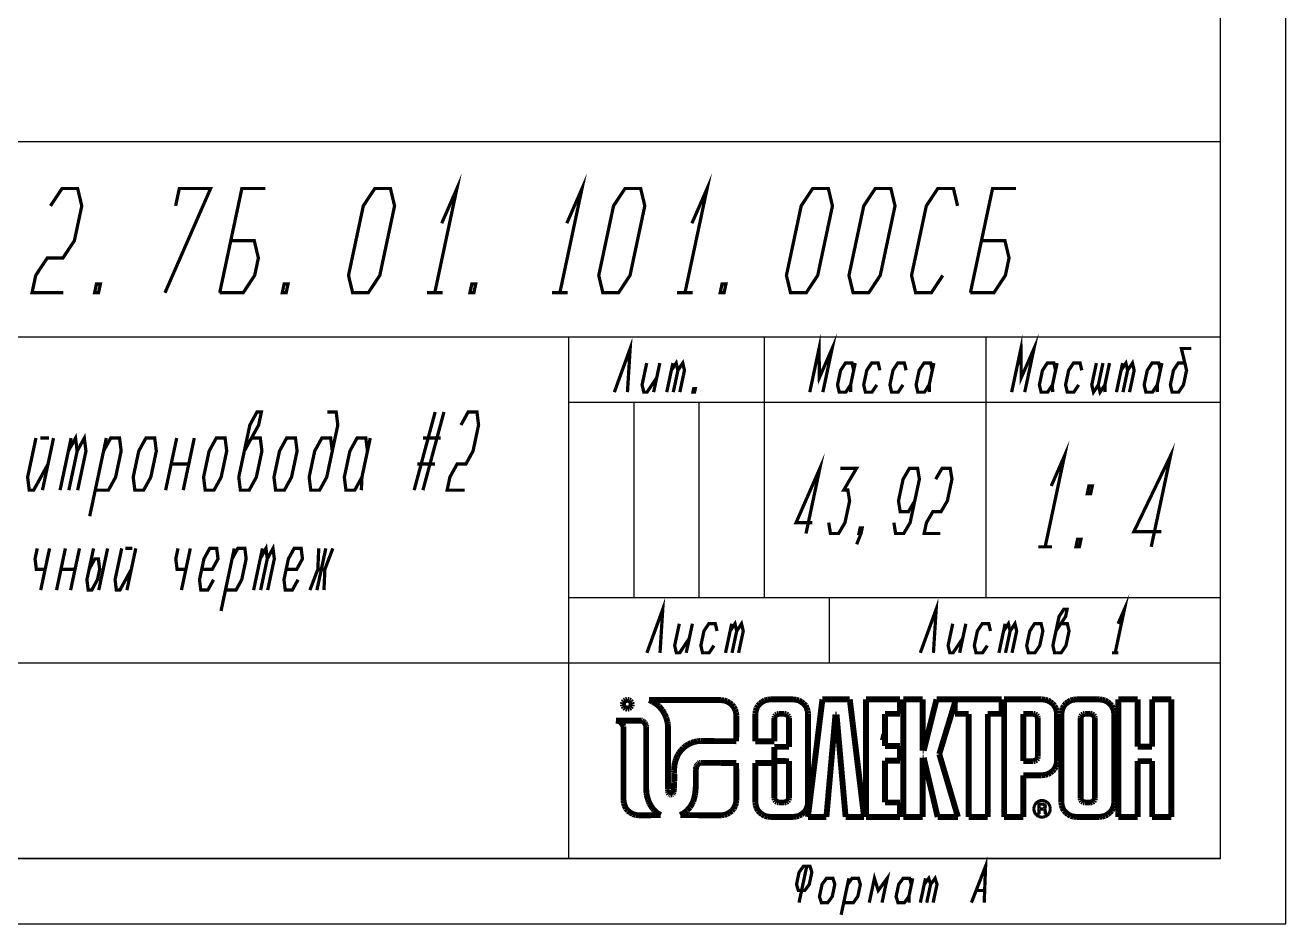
# Model space of a CAD drawing. Header units: millimetres. Extents: x 0 to 630, y 0 to 297.
# Drawn here: x 533.3 to 630, y 0 to 68.9 of the extents above; entities that cross this region are included whole.
import ezdxf

# ---------------------------------------------------------------- set-up
doc = ezdxf.new("R2010")
doc.units = ezdxf.units.MM
doc.header["$LTSCALE"] = 34.65
doc.layers.get('0').update_dxf_attribs({"linetype": 'CONTINUOUS'})

# ---------------------------------------------------------------- blocks, each defined once
blk = doc.blocks.new('ELEKTRON_BL0', base_point=(599.909, 12.678))
at = {"color": 2, "linetype": 'CONTINUOUS'}
for points, const_width in [([(579.351, 17.161), (579.476, 17.189)], 0.452), ([(579.476, 17.189), (579.601, 17.161)], 0.452), ([(590.235, 17.189), (590.012, 17.133)], 0.452), ([(590.457, 17.217), (590.235, 17.189)], 0.452), ([(592.18, 17.217), (590.457, 17.217)], 0.452), ([(592.417, 17.189), (592.18, 17.217)], 0.452), ([(592.639, 17.133), (592.417, 17.189)], 0.452), ([(594.446, 17.217), (593.334, 8.196)], 0.452), ([(596.545, 17.217), (594.446, 17.217)], 0.452), ([(597.643, 8.196), (596.545, 17.217)], 0.452), ([(600.395, 17.217), (597.782, 17.217)], 0.452), ([(597.782, 17.217), (597.782, 8.196)], 0.452), ([(600.395, 16.105), (600.395, 17.217)], 0.452), ([(602.133, 17.217), (600.659, 17.217)], 0.452), ([(600.659, 17.217), (600.659, 8.196)], 0.452), ([(602.133, 13.283), (602.133, 17.217)], 0.452), ([(603.203, 17.217), (602.216, 13.283)], 0.452), ([(604.69, 17.217), (603.203, 17.217)], 0.452), ([(603.412, 13.019), (604.69, 17.217)], 0.452), ([(608.207, 17.217), (604.607, 17.217)], 0.452), ([(604.607, 17.217), (604.607, 16.105)], 0.452), ([(608.207, 16.105), (608.207, 17.217)], 0.452), ([(611.279, 17.217), (608.388, 17.217)], 0.452), ([(608.388, 17.217), (608.388, 8.196)], 0.452), ([(611.515, 17.189), (611.279, 17.217)], 0.452), ([(611.738, 17.133), (611.515, 17.189)], 0.452), ([(613.711, 17.189), (613.489, 17.133)], 0.452), ([(613.934, 17.217), (613.711, 17.189)], 0.452), ([(615.671, 17.217), (613.934, 17.217)], 0.452), ([(615.908, 17.189), (615.671, 17.217)], 0.452), ([(616.13, 17.133), (615.908, 17.189)], 0.452), ([(618.632, 17.217), (617.159, 17.217)], 0.452), ([(617.159, 17.217), (617.159, 8.196)], 0.452), ([(618.632, 13.589), (618.632, 17.217)], 0.452), ([(621.217, 17.217), (619.744, 17.217)], 0.452), ([(619.744, 17.217), (619.744, 13.589)], 0.452), ([(621.217, 8.196), (621.217, 17.217)], 0.452), ([(579.128, 16.841), (579.156, 16.98)], 0.452), ([(579.156, 16.716), (579.128, 16.841)], 0.452), ([(579.156, 16.98), (579.24, 17.092)], 0.452), ([(579.24, 16.605), (579.156, 16.716)], 0.452), ([(579.24, 17.092), (579.351, 17.161)], 0.452), ([(579.351, 16.522), (579.24, 16.605)], 0.452), ([(579.476, 16.494), (579.351, 16.522)], 0.452), ([(579.601, 16.522), (579.476, 16.494)], 0.452), ([(579.601, 17.161), (579.712, 17.092)], 0.452), ([(579.712, 16.605), (579.601, 16.522)], 0.452), ([(579.712, 17.092), (579.796, 16.98)], 0.452), ([(579.796, 16.716), (579.712, 16.605)], 0.452), ([(579.796, 16.98), (579.824, 16.841)], 0.452), ([(579.824, 16.841), (579.796, 16.716)], 0.452), ([(586.662, 17.161), (581.144, 17.161)], 0.452), ([(581.144, 17.161), (581.227, 17.133)], 0.452), ([(581.227, 17.133), (581.311, 17.092)], 0.452), ([(581.311, 17.092), (581.394, 17.05)], 0.452), ([(581.394, 17.05), (581.478, 17.008)], 0.452), ([(581.478, 17.008), (581.561, 16.953)], 0.452), ([(581.561, 16.953), (581.644, 16.897)], 0.452), ([(581.644, 16.897), (581.728, 16.841)], 0.452), ([(581.728, 16.841), (581.811, 16.772)], 0.452), ([(581.811, 16.772), (581.908, 16.689)], 0.452), ([(581.908, 16.689), (581.992, 16.591)], 0.452), ([(581.992, 16.591), (582.075, 16.494)], 0.452), ([(582.075, 16.494), (582.159, 16.397)], 0.452), ([(582.159, 16.397), (582.242, 16.258)], 0.452), ([(582.242, 16.258), (582.326, 16.119)], 0.452), ([(586.899, 17.133), (586.662, 17.161)], 0.452), ([(587.121, 17.064), (586.899, 17.133)], 0.452), ([(587.315, 16.953), (587.121, 17.064)], 0.452), ([(587.496, 16.814), (587.315, 16.953)], 0.452), ([(587.635, 16.647), (587.496, 16.814)], 0.452), ([(587.746, 16.438), (587.635, 16.647)], 0.452), ([(587.816, 16.216), (587.746, 16.438)], 0.452), ([(589.331, 16.327), (589.303, 16.105)], 0.452), ([(589.4, 16.536), (589.331, 16.327)], 0.452), ([(589.498, 16.73), (589.4, 16.536)], 0.452), ([(589.651, 16.897), (589.498, 16.73)], 0.452), ([(589.817, 17.022), (589.651, 16.897)], 0.452), ([(590.012, 17.133), (589.817, 17.022)], 0.452), ([(592.834, 17.022), (592.639, 17.133)], 0.452), ([(593.001, 16.897), (592.834, 17.022)], 0.452), ([(593.153, 16.73), (593.001, 16.897)], 0.452), ([(593.251, 16.536), (593.153, 16.73)], 0.452), ([(593.32, 16.327), (593.251, 16.536)], 0.452), ([(593.348, 16.105), (593.32, 16.327)], 0.452), ([(611.932, 17.022), (611.738, 17.133)], 0.452), ([(612.099, 16.897), (611.932, 17.022)], 0.452), ([(612.252, 16.73), (612.099, 16.897)], 0.452), ([(612.349, 16.536), (612.252, 16.73)], 0.452), ([(612.419, 16.327), (612.349, 16.536)], 0.452), ([(612.447, 16.105), (612.419, 16.327)], 0.452), ([(612.808, 16.327), (612.78, 16.105)], 0.452), ([(612.877, 16.536), (612.808, 16.327)], 0.452), ([(612.975, 16.73), (612.877, 16.536)], 0.452), ([(613.128, 16.897), (612.975, 16.73)], 0.452), ([(613.294, 17.022), (613.128, 16.897)], 0.452), ([(613.489, 17.133), (613.294, 17.022)], 0.452), ([(616.324, 17.022), (616.13, 17.133)], 0.452), ([(616.491, 16.897), (616.324, 17.022)], 0.452), ([(616.644, 16.73), (616.491, 16.897)], 0.452), ([(616.742, 16.536), (616.644, 16.73)], 0.452), ([(616.811, 16.327), (616.742, 16.536)], 0.452), ([(616.839, 16.105), (616.811, 16.327)], 0.452), ([(580.546, 15.59), (578.6, 15.59)], 0.452), ([(578.6, 15.59), (578.725, 15.577)], 0.452), ([(578.725, 15.577), (578.837, 15.549)], 0.452), ([(578.837, 15.549), (578.92, 15.507)], 0.452), ([(578.92, 15.507), (578.989, 15.451)], 0.452), ([(578.989, 15.451), (579.045, 15.382)], 0.452), ([(579.045, 15.382), (579.101, 15.312)], 0.452), ([(579.101, 15.312), (579.142, 15.229)], 0.452), ([(580.616, 15.577), (580.546, 15.59)], 0.452), ([(580.685, 15.535), (580.616, 15.577)], 0.452), ([(580.741, 15.493), (580.685, 15.535)], 0.452), ([(580.797, 15.437), (580.741, 15.493)], 0.452), ([(580.838, 15.368), (580.797, 15.437)], 0.452), ([(580.88, 15.285), (580.838, 15.368)], 0.452), ([(580.908, 15.215), (580.88, 15.285)], 0.452), ([(582.326, 16.119), (582.395, 15.966)], 0.452), ([(582.395, 15.966), (582.464, 15.813)], 0.452), ([(582.464, 15.813), (582.506, 15.66)], 0.452), ([(582.506, 15.66), (582.548, 15.507)], 0.452), ([(582.548, 15.507), (582.576, 15.354)], 0.452), ([(582.576, 15.354), (582.59, 15.187)], 0.452), ([(587.844, 15.98), (587.816, 16.216)], 0.452), ([(587.83, 14.006), (587.844, 15.98)], 0.452), ([(589.303, 16.105), (589.303, 14.006)], 0.452), ([(590.763, 15.785), (590.791, 15.91)], 0.452), ([(590.763, 14.006), (590.763, 15.785)], 0.452), ([(590.791, 15.91), (590.86, 16.007)], 0.452), ([(590.86, 16.007), (590.971, 16.077)], 0.452), ([(590.971, 16.077), (591.11, 16.105)], 0.452), ([(591.11, 16.105), (591.527, 16.105)], 0.452), ([(591.527, 16.105), (591.666, 16.077)], 0.452), ([(591.666, 16.077), (591.777, 16.007)], 0.452), ([(591.777, 16.007), (591.847, 15.91)], 0.452), ([(591.847, 15.91), (591.875, 15.785)], 0.452), ([(591.875, 15.785), (591.875, 13.575)], 0.452), ([(593.348, 9.308), (593.348, 16.105)], 0.452), ([(594.752, 8.196), (595.447, 16.049)], 0.452), ([(595.447, 16.049), (595.53, 16.049)], 0.452), ([(595.53, 16.049), (596.225, 8.196)], 0.452), ([(599.255, 13.631), (599.255, 16.105)], 0.452), ([(599.255, 16.105), (600.395, 16.105)], 0.452), ([(604.607, 16.105), (605.663, 16.105)], 0.452), ([(605.663, 16.105), (605.663, 8.196)], 0.452), ([(607.137, 8.196), (607.137, 16.105)], 0.452), ([(607.137, 16.105), (608.207, 16.105)], 0.452), ([(609.861, 16.105), (610.64, 16.105)], 0.452), ([(609.861, 12.477), (609.861, 16.105)], 0.452), ([(610.64, 16.105), (610.765, 16.077)], 0.452), ([(610.765, 16.077), (610.876, 16.007)], 0.452), ([(610.876, 16.007), (610.945, 15.91)], 0.452), ([(610.945, 15.91), (610.973, 15.785)], 0.452), ([(610.973, 15.785), (610.973, 12.811)], 0.452), ([(612.447, 12.477), (612.447, 16.105)], 0.452), ([(612.78, 16.105), (612.78, 9.308)], 0.452), ([(614.254, 15.785), (614.281, 15.91)], 0.452), ([(614.254, 9.627), (614.254, 15.785)], 0.452), ([(614.281, 15.91), (614.351, 16.007)], 0.452), ([(614.351, 16.007), (614.462, 16.077)], 0.452), ([(614.462, 16.077), (614.587, 16.105)], 0.452), ([(614.587, 16.105), (615.018, 16.105)], 0.452), ([(615.018, 16.105), (615.143, 16.077)], 0.452), ([(615.143, 16.077), (615.254, 16.007)], 0.452), ([(615.254, 16.007), (615.324, 15.91)], 0.452), ([(615.324, 15.91), (615.351, 15.785)], 0.452), ([(615.351, 15.785), (615.351, 9.627)], 0.452), ([(616.839, 9.308), (616.839, 16.105)], 0.452), ([(579.142, 15.229), (579.184, 15.146)], 0.452), ([(579.184, 15.146), (579.184, 9.502)], 0.452), ([(580.922, 15.146), (580.908, 15.215)], 0.452), ([(580.922, 10.489), (580.922, 15.146)], 0.452), ([(582.59, 15.187), (582.59, 10.461)], 0.452), ([(583.604, 13.311), (583.771, 13.492)], 0.452), ([(583.771, 13.492), (583.966, 13.644)], 0.452), ([(583.966, 13.644), (584.16, 13.77)], 0.452), ([(584.16, 13.77), (584.383, 13.881)], 0.452), ([(584.383, 13.881), (584.605, 13.95)], 0.452), ([(584.605, 13.95), (584.841, 14.006)], 0.452), ([(584.841, 14.006), (585.092, 14.02)], 0.452), ([(585.092, 14.02), (587.83, 14.006)], 0.452), ([(589.303, 14.006), (590.763, 14.006)], 0.452), ([(591.875, 13.575), (590.763, 13.575)], 0.452), ([(590.763, 13.575), (590.763, 12.491)], 0.452), ([(600.395, 13.631), (599.255, 13.631)], 0.452), ([(600.395, 12.519), (600.395, 13.631)], 0.452), ([(619.744, 13.589), (618.632, 13.589)], 0.452), ([(583.118, 12.31), (583.159, 12.477)], 0.452), ([(583.159, 12.477), (583.215, 12.644)], 0.452), ([(583.215, 12.644), (583.285, 12.797)], 0.452), ([(583.285, 12.797), (583.354, 12.963)], 0.452), ([(583.354, 12.963), (583.451, 13.116)], 0.452), ([(583.451, 13.116), (583.604, 13.311)], 0.452), ([(585.008, 12.338), (585.092, 12.352)], 0.452), ([(585.092, 12.352), (587.83, 12.338)], 0.452), ([(590.763, 12.491), (591.875, 12.477)], 0.452), ([(591.875, 12.477), (591.875, 9.627)], 0.452), ([(599.255, 9.308), (599.255, 12.519)], 0.452), ([(599.255, 12.519), (600.395, 12.519)], 0.452), ([(602.216, 13.283), (602.133, 13.283)], 0.452), ([(602.133, 8.196), (602.133, 12.741)], 0.452), ([(602.133, 12.741), (602.216, 12.741)], 0.452), ([(602.216, 12.741), (603.287, 8.196)], 0.452), ([(604.843, 8.196), (603.412, 13.019)], 0.452), ([(610.64, 12.477), (609.861, 12.477)], 0.452), ([(610.765, 12.505), (610.64, 12.477)], 0.452), ([(610.876, 12.574), (610.765, 12.505)], 0.452), ([(610.945, 12.685), (610.876, 12.574)], 0.452), ([(610.973, 12.811), (610.945, 12.685)], 0.452), ([(612.419, 12.268), (612.447, 12.477)], 0.452), ([(618.632, 8.196), (618.632, 12.477)], 0.452), ([(618.632, 12.477), (619.744, 12.477)], 0.452), ([(619.744, 12.477), (619.744, 8.196)], 0.452), ([(583.062, 11.782), (583.076, 11.963)], 0.452), ([(583.062, 11.643), (583.062, 11.782)], 0.452), ([(583.076, 11.504), (583.062, 11.643)], 0.452), ([(583.076, 11.963), (583.09, 12.143)], 0.452), ([(583.076, 11.365), (583.076, 11.504)], 0.452), ([(583.09, 12.143), (583.118, 12.31)], 0.452), ([(584.73, 11.838), (584.744, 11.921)], 0.452), ([(584.73, 11.685), (584.73, 11.838)], 0.452), ([(584.73, 11.532), (584.73, 11.685)], 0.452), ([(584.73, 11.393), (584.73, 11.532)], 0.452), ([(584.73, 11.24), (584.73, 11.393)], 0.452), ([(584.744, 11.921), (584.758, 12.004)], 0.452), ([(584.758, 12.004), (584.786, 12.088)], 0.452), ([(584.786, 12.088), (584.827, 12.171)], 0.452), ([(584.827, 12.171), (584.869, 12.241)], 0.452), ([(584.869, 12.241), (584.925, 12.296)], 0.452), ([(584.925, 12.296), (585.008, 12.338)], 0.452), ([(587.83, 12.338), (587.844, 9.502)], 0.452), ([(590.763, 12.338), (589.303, 12.338)], 0.452), ([(589.303, 12.338), (589.303, 9.308)], 0.452), ([(590.763, 9.627), (590.763, 12.338)], 0.452), ([(609.861, 8.196), (609.861, 11.393)], 0.452), ([(609.861, 11.393), (611.279, 11.393)], 0.452), ([(611.279, 11.393), (611.515, 11.42)], 0.452), ([(611.515, 11.42), (611.738, 11.476)], 0.452), ([(611.738, 11.476), (611.932, 11.587)], 0.452), ([(611.932, 11.587), (612.099, 11.712)], 0.452), ([(612.099, 11.712), (612.252, 11.879)], 0.452), ([(612.252, 11.879), (612.349, 12.06)], 0.452), ([(612.349, 12.06), (612.419, 12.268)], 0.452), ([(580.922, 10.322), (580.922, 10.489)], 0.452), ([(582.59, 10.461), (582.59, 10.406)], 0.452), ([(583.062, 10.809), (583.076, 10.948)], 0.452), ([(583.062, 10.67), (583.062, 10.809)], 0.452), ([(583.062, 10.586), (583.062, 10.67)], 0.452), ([(583.062, 10.489), (583.062, 10.586)], 0.452), ([(583.062, 10.392), (583.062, 10.489)], 0.452), ([(583.076, 11.226), (583.076, 11.365)], 0.452), ([(583.076, 11.087), (583.076, 11.226)], 0.452), ([(583.076, 10.948), (583.076, 11.087)], 0.452), ([(584.716, 10.364), (584.73, 10.531)], 0.452), ([(584.73, 11.087), (584.73, 11.24)], 0.452), ([(584.73, 10.948), (584.73, 11.087)], 0.452), ([(584.73, 10.795), (584.73, 10.948)], 0.452), ([(584.73, 10.642), (584.73, 10.795)], 0.452), ([(584.73, 10.531), (584.73, 10.642)], 0.452), ([(579.184, 9.502), (579.212, 9.266)], 0.452), ([(580.935, 10.169), (580.922, 10.322)], 0.452), ([(580.949, 10.003), (580.935, 10.169)], 0.452), ([(580.977, 9.85), (580.949, 10.003)], 0.452), ([(581.019, 9.697), (580.977, 9.85)], 0.452), ([(581.061, 9.53), (581.019, 9.697)], 0.452), ([(581.116, 9.377), (581.061, 9.53)], 0.452), ([(582.59, 10.406), (582.59, 10.336)], 0.452), ([(582.59, 10.336), (582.604, 10.267)], 0.452), ([(582.604, 10.267), (582.604, 10.197)], 0.452), ([(582.604, 10.197), (582.617, 10.128)], 0.452), ([(582.617, 10.128), (582.631, 10.058)], 0.452), ([(582.631, 10.058), (582.659, 10.003)], 0.452), ([(582.659, 10.003), (582.687, 9.947)], 0.452), ([(582.687, 9.947), (582.728, 9.919)], 0.452), ([(582.728, 9.919), (582.812, 9.905)], 0.452), ([(582.812, 9.905), (582.895, 9.919)], 0.452), ([(582.895, 9.919), (582.951, 9.947)], 0.452), ([(582.951, 9.947), (582.993, 10.017)], 0.452), ([(582.993, 10.017), (583.02, 10.1)], 0.452), ([(583.02, 10.1), (583.034, 10.197)], 0.452), ([(583.034, 10.197), (583.048, 10.295)], 0.452), ([(583.048, 10.295), (583.062, 10.392)], 0.452), ([(584.536, 9.391), (584.577, 9.544)], 0.452), ([(584.577, 9.544), (584.619, 9.697)], 0.452), ([(584.619, 9.697), (584.661, 9.864)], 0.452), ([(584.661, 9.864), (584.688, 10.031)], 0.452), ([(584.688, 10.031), (584.702, 10.197)], 0.452), ([(584.702, 10.197), (584.716, 10.364)], 0.452), ([(587.844, 9.502), (587.816, 9.266)], 0.452), ([(590.791, 9.502), (590.763, 9.627)], 0.452), ([(590.86, 9.405), (590.791, 9.502)], 0.452), ([(591.847, 9.502), (591.777, 9.405)], 0.452), ([(591.875, 9.627), (591.847, 9.502)], 0.452), ([(614.281, 9.502), (614.254, 9.627)], 0.452), ([(614.351, 9.405), (614.281, 9.502)], 0.452), ([(615.324, 9.502), (615.254, 9.405)], 0.452), ([(615.351, 9.627), (615.324, 9.502)], 0.452), ([(579.212, 9.266), (579.281, 9.044)], 0.452), ([(579.281, 9.044), (579.379, 8.835)], 0.452), ([(579.379, 8.835), (579.518, 8.668)], 0.452), ([(579.518, 8.668), (579.698, 8.529)], 0.452), ([(579.698, 8.529), (579.893, 8.418)], 0.452), ([(581.186, 9.224), (581.116, 9.377)], 0.452), ([(581.269, 9.085), (581.186, 9.224)], 0.452), ([(581.353, 8.946), (581.269, 9.085)], 0.452), ([(581.436, 8.821), (581.353, 8.946)], 0.452), ([(581.533, 8.71), (581.436, 8.821)], 0.452), ([(581.644, 8.599), (581.533, 8.71)], 0.452), ([(581.756, 8.502), (581.644, 8.599)], 0.452), ([(581.895, 8.418), (581.756, 8.502)], 0.452), ([(583.688, 8.418), (583.827, 8.502)], 0.452), ([(583.827, 8.502), (583.952, 8.599)], 0.452), ([(583.952, 8.599), (584.063, 8.696)], 0.452), ([(584.063, 8.696), (584.174, 8.821)], 0.452), ([(584.174, 8.821), (584.285, 8.946)], 0.452), ([(584.285, 8.946), (584.369, 9.085)], 0.452), ([(584.369, 9.085), (584.466, 9.252)], 0.452), ([(584.466, 9.252), (584.536, 9.391)], 0.452), ([(587.315, 8.529), (587.121, 8.418)], 0.452), ([(587.496, 8.668), (587.315, 8.529)], 0.452), ([(587.635, 8.835), (587.496, 8.668)], 0.452), ([(587.746, 9.044), (587.635, 8.835)], 0.452), ([(587.816, 9.266), (587.746, 9.044)], 0.452), ([(589.303, 9.308), (589.331, 9.085)], 0.452), ([(589.331, 9.085), (589.4, 8.877)], 0.452), ([(589.4, 8.877), (589.498, 8.682)], 0.452), ([(589.498, 8.682), (589.651, 8.529)], 0.452), ([(589.651, 8.529), (589.817, 8.39)], 0.452), ([(590.971, 9.335), (590.86, 9.405)], 0.452), ([(591.11, 9.308), (590.971, 9.335)], 0.452), ([(591.527, 9.308), (591.11, 9.308)], 0.452), ([(591.666, 9.335), (591.527, 9.308)], 0.452), ([(591.777, 9.405), (591.666, 9.335)], 0.452), ([(592.834, 8.39), (593.001, 8.529)], 0.452), ([(593.001, 8.529), (593.153, 8.682)], 0.452), ([(593.153, 8.682), (593.251, 8.877)], 0.452), ([(593.251, 8.877), (593.32, 9.085)], 0.452), ([(593.32, 9.085), (593.348, 9.308)], 0.452), ([(600.395, 9.308), (599.255, 9.308)], 0.452), ([(600.395, 8.196), (600.395, 9.308)], 0.452), ([(610.64, 8.96), (610.626, 8.821)], 0.151), ([(610.626, 8.821), (610.64, 8.682)], 0.151), ([(610.681, 9.085), (610.64, 8.96)], 0.151), ([(610.64, 8.682), (610.681, 8.557)], 0.151), ([(610.737, 9.197), (610.681, 9.085)], 0.151), ([(610.709, 8.821), (610.723, 8.932)], 0.151), ([(610.723, 8.696), (610.709, 8.821)], 0.151), ([(610.723, 8.932), (610.751, 9.044)], 0.151), ([(610.751, 8.585), (610.723, 8.696)], 0.151), ([(610.82, 9.308), (610.737, 9.197)], 0.151), ([(610.751, 9.044), (610.806, 9.155)], 0.151), ([(610.806, 9.155), (610.876, 9.238)], 0.151), ([(610.918, 9.391), (610.82, 9.308)], 0.151), ([(610.876, 9.238), (610.973, 9.308)], 0.151), ([(611.043, 9.447), (610.918, 9.391)], 0.151), ([(610.973, 9.308), (611.07, 9.377)], 0.151), ([(611.015, 8.418), (611.015, 9.224)], 0.151), ([(611.015, 9.224), (611.39, 9.224)], 0.151), ([(611.154, 9.488), (611.043, 9.447)], 0.151), ([(611.07, 9.377), (611.182, 9.405)], 0.151), ([(611.112, 9.127), (611.112, 8.863)], 0.151), ([(611.362, 9.127), (611.112, 9.127)], 0.151), ([(611.112, 8.863), (611.362, 8.863)], 0.151), ([(611.362, 8.766), (611.112, 8.766)], 0.151), ([(611.112, 8.766), (611.112, 8.418)], 0.151), ([(611.293, 9.502), (611.154, 9.488)], 0.151), ([(611.182, 9.405), (611.293, 9.419)], 0.151), ([(611.432, 9.488), (611.293, 9.502)], 0.151), ([(611.293, 9.419), (611.418, 9.405)], 0.151), ([(611.404, 9.113), (611.362, 9.127)], 0.151), ([(611.362, 8.863), (611.418, 8.877)], 0.151), ([(611.418, 8.752), (611.362, 8.766)], 0.151), ([(611.39, 9.224), (611.473, 9.21)], 0.151), ([(611.446, 9.085), (611.404, 9.113)], 0.151), ([(611.418, 9.405), (611.529, 9.377)], 0.151), ([(611.418, 8.877), (611.446, 8.905)], 0.151), ([(611.46, 8.724), (611.418, 8.752)], 0.151), ([(611.557, 9.447), (611.432, 9.488)], 0.151), ([(611.473, 9.057), (611.446, 9.085)], 0.151), ([(611.446, 8.905), (611.473, 8.946)], 0.151), ([(611.473, 8.682), (611.46, 8.724)], 0.151), ([(611.473, 9.21), (611.543, 9.155)], 0.151), ([(611.487, 9.002), (611.473, 9.057)], 0.151), ([(611.473, 8.946), (611.487, 9.002)], 0.151), ([(611.487, 8.64), (611.473, 8.682)], 0.151), ([(611.543, 8.835), (611.487, 8.807)], 0.151), ([(611.487, 8.807), (611.543, 8.78)], 0.151), ([(611.487, 8.515), (611.487, 8.64)], 0.151), ([(611.529, 9.377), (611.626, 9.308)], 0.151), ([(611.543, 9.155), (611.599, 9.085)], 0.151), ([(611.571, 8.877), (611.543, 8.835)], 0.151), ([(611.543, 8.78), (611.571, 8.738)], 0.151), ([(611.668, 9.391), (611.557, 9.447)], 0.151), ([(611.599, 8.946), (611.571, 8.877)], 0.151), ([(611.571, 8.738), (611.599, 8.696)], 0.151), ([(611.599, 9.085), (611.612, 9.016)], 0.151), ([(611.612, 9.016), (611.599, 8.946)], 0.151), ([(611.599, 8.696), (611.599, 8.64)], 0.151), ([(611.599, 8.64), (611.599, 8.515)], 0.151), ([(611.626, 9.308), (611.724, 9.238)], 0.151), ([(611.779, 9.308), (611.668, 9.391)], 0.151), ([(611.724, 9.238), (611.793, 9.155)], 0.151), ([(611.863, 9.197), (611.779, 9.308)], 0.151), ([(611.793, 9.155), (611.849, 9.044)], 0.151), ([(611.849, 9.044), (611.877, 8.932)], 0.151), ([(611.877, 8.696), (611.849, 8.585)], 0.151), ([(611.918, 9.085), (611.863, 9.197)], 0.151), ([(611.877, 8.932), (611.891, 8.821)], 0.151), ([(611.891, 8.821), (611.877, 8.696)], 0.151), ([(611.96, 8.96), (611.918, 9.085)], 0.151), ([(611.918, 8.557), (611.96, 8.682)], 0.151), ([(611.974, 8.821), (611.96, 8.96)], 0.151), ([(611.96, 8.682), (611.974, 8.821)], 0.151), ([(612.78, 9.308), (612.808, 9.085)], 0.452), ([(612.808, 9.085), (612.877, 8.877)], 0.452), ([(612.877, 8.877), (612.975, 8.682)], 0.452), ([(612.975, 8.682), (613.128, 8.529)], 0.452), ([(613.128, 8.529), (613.294, 8.39)], 0.452), ([(614.462, 9.335), (614.351, 9.405)], 0.452), ([(614.587, 9.308), (614.462, 9.335)], 0.452), ([(615.018, 9.308), (614.587, 9.308)], 0.452), ([(615.143, 9.335), (615.018, 9.308)], 0.452), ([(615.254, 9.405), (615.143, 9.335)], 0.452), ([(616.324, 8.39), (616.491, 8.529)], 0.452), ([(616.491, 8.529), (616.644, 8.682)], 0.452), ([(616.644, 8.682), (616.742, 8.877)], 0.452), ([(616.742, 8.877), (616.811, 9.085)], 0.452), ([(616.811, 9.085), (616.839, 9.308)], 0.452), ([(579.893, 8.418), (580.115, 8.349)], 0.452), ([(580.115, 8.349), (580.352, 8.321)], 0.452), ([(580.352, 8.321), (582.034, 8.335)], 0.452), ([(582.034, 8.335), (581.895, 8.418)], 0.452), ([(583.535, 8.335), (583.688, 8.418)], 0.452), ([(586.662, 8.321), (583.535, 8.335)], 0.452), ([(586.899, 8.349), (586.662, 8.321)], 0.452), ([(587.121, 8.418), (586.899, 8.349)], 0.452), ([(589.817, 8.39), (590.012, 8.279)], 0.452), ([(590.012, 8.279), (590.235, 8.224)], 0.452), ([(590.235, 8.224), (590.457, 8.196)], 0.452), ([(590.457, 8.196), (592.18, 8.196)], 0.452), ([(592.18, 8.196), (592.417, 8.224)], 0.452), ([(592.417, 8.224), (592.639, 8.279)], 0.452), ([(592.639, 8.279), (592.834, 8.39)], 0.452), ([(593.334, 8.196), (594.752, 8.196)], 0.452), ([(596.225, 8.196), (597.643, 8.196)], 0.452), ([(597.782, 8.196), (600.395, 8.196)], 0.452), ([(600.659, 8.196), (602.133, 8.196)], 0.452), ([(603.287, 8.196), (604.843, 8.196)], 0.452), ([(605.663, 8.196), (607.137, 8.196)], 0.452), ([(608.388, 8.196), (609.861, 8.196)], 0.452), ([(610.681, 8.557), (610.737, 8.432)], 0.151), ([(610.737, 8.432), (610.82, 8.335)], 0.151), ([(610.806, 8.488), (610.751, 8.585)], 0.151), ([(610.876, 8.404), (610.806, 8.488)], 0.151), ([(610.82, 8.335), (610.918, 8.251)], 0.151), ([(610.973, 8.321), (610.876, 8.404)], 0.151), ([(610.918, 8.251), (611.043, 8.196)], 0.151), ([(611.07, 8.265), (610.973, 8.321)], 0.151), ([(611.112, 8.418), (611.015, 8.418)], 0.151), ([(611.043, 8.196), (611.154, 8.154)], 0.151), ([(611.182, 8.237), (611.07, 8.265)], 0.151), ([(611.154, 8.154), (611.293, 8.14)], 0.151), ([(611.293, 8.224), (611.182, 8.237)], 0.151), ([(611.418, 8.237), (611.293, 8.224)], 0.151), ([(611.293, 8.14), (611.432, 8.154)], 0.151), ([(611.529, 8.265), (611.418, 8.237)], 0.151), ([(611.432, 8.154), (611.557, 8.196)], 0.151), ([(611.487, 8.488), (611.487, 8.515)], 0.151), ([(611.487, 8.46), (611.487, 8.488)], 0.151), ([(611.487, 8.432), (611.487, 8.46)], 0.151), ([(611.501, 8.418), (611.487, 8.432)], 0.151), ([(611.626, 8.418), (611.501, 8.418)], 0.151), ([(611.626, 8.321), (611.529, 8.265)], 0.151), ([(611.557, 8.196), (611.668, 8.251)], 0.151), ([(611.599, 8.515), (611.599, 8.474)], 0.151), ([(611.599, 8.474), (611.612, 8.446)], 0.151), ([(611.612, 8.446), (611.612, 8.432)], 0.151), ([(611.612, 8.432), (611.626, 8.418)], 0.151), ([(611.724, 8.404), (611.626, 8.321)], 0.151), ([(611.668, 8.251), (611.779, 8.335)], 0.151), ([(611.793, 8.488), (611.724, 8.404)], 0.151), ([(611.779, 8.335), (611.863, 8.432)], 0.151), ([(611.849, 8.585), (611.793, 8.488)], 0.151), ([(611.863, 8.432), (611.918, 8.557)], 0.151), ([(613.294, 8.39), (613.489, 8.279)], 0.452), ([(613.489, 8.279), (613.711, 8.224)], 0.452), ([(613.711, 8.224), (613.934, 8.196)], 0.452), ([(613.934, 8.196), (615.671, 8.196)], 0.452), ([(615.671, 8.196), (615.908, 8.224)], 0.452), ([(615.908, 8.224), (616.13, 8.279)], 0.452), ([(616.13, 8.279), (616.324, 8.39)], 0.452), ([(617.159, 8.196), (618.632, 8.196)], 0.452), ([(619.744, 8.196), (621.217, 8.196)], 0.452)]:
    blk.add_lwpolyline(points, dxfattribs=dict(at, const_width=const_width))

msp = doc.modelspace()

# ---------------------------------------------------------------- linework, layer by layer
at = {"color": 7, "linetype": 'CONTINUOUS'}
for p, q in [((630, 0), (630, 297)), ((625, 5), (625, 292)), ((625, 60), (440, 60)), ((625, 5), (625, 60)), ((625, 45), (440, 45)), ((575, 5), (575, 45)), ((590, 25), (590, 45)), ((607, 25), (607, 45)), ((625, 40), (575, 40)), ((580, 25), (580, 40)), ((585, 25), (585, 40)), ((625, 25), (575, 25)), ((595, 20), (595, 25)), ((625, 20), (440, 20)), ((20, 5), (625, 5)), ((625, 5), (440, 5)), ((0, 0), (630, 0))]:
    msp.add_line(p, q, dxfattribs=at)
at = {"color": 2, "linetype": 'CONTINUOUS', "const_width": 0.25}
for points in [[(565.2336237, 53.7439664), (566.4004541, 56.4106421), (564.6999847, 48.4106342)], [(574.8336255, 53.7439664), (576.0004559, 56.4106421), (574.2999866, 48.4106342)], [(584.4336273, 53.7439664), (585.6004578, 56.4106421), (583.8999884, 48.4106342)], [(535.2170306, 55.0773138), (536.1004688, 56.4106421), (537.3004449, 56.4106421), (537.6170599, 55.0773138), (537.0502368, 52.4106381), (536.1667987, 51.0773099), (534.9668225, 51.0773099), (534.0834229, 49.7439624), (533.7999921, 48.4106342), (536.1999829, 48.4106342)], [(544.0000012, 48.4106342), (547.5004541, 56.4106421), (545.1004633, 56.4106421), (544.8170325, 55.0773138)], [(548.200014, 48.4106342), (549.9004449, 56.4106421), (551.7004669, 56.4106421)], [(558.3999847, 48.4106342), (558.0834082, 49.7439624), (559.2170544, 55.0773138), (560.1004541, 56.4106421), (561.3004688, 56.4106421), (561.6170453, 55.0773138), (560.483399, 49.7439624), (559.5999994, 48.4106342), (558.3999847, 48.4106342)], [(577.5999884, 48.4106342), (577.2834119, 49.7439624), (578.4170581, 55.0773138), (579.3004578, 56.4106421), (580.500434, 56.4106421), (580.817049, 55.0773138), (579.6834027, 49.7439624), (578.8000031, 48.4106342), (577.5999884, 48.4106342)], [(592.0000104, 48.4106342), (591.6833954, 49.7439624), (592.8170416, 55.0773138), (593.7004413, 56.4106421), (594.9004559, 56.4106421), (595.2170325, 55.0773138), (594.0834247, 49.7439624), (593.1999866, 48.4106342), (592.0000104, 48.4106342)], [(596.7999921, 48.4106342), (596.4834155, 49.7439624), (597.6170618, 55.0773138), (598.5004614, 56.4106421), (599.7004376, 56.4106421), (600.0170526, 55.0773138), (598.8834064, 49.7439624), (598.0000067, 48.4106342), (596.7999921, 48.4106342)], [(604.8170343, 55.0773138), (604.5004578, 56.4106421), (603.3004431, 56.4106421), (602.4170435, 55.0773138), (601.2833972, 49.7439624), (601.6000122, 48.4106342), (602.7999884, 48.4106342), (603.6834265, 49.7439624)], [(605.7999866, 48.4106342), (607.5004559, 56.4106421), (609.3004395, 56.4106421)], [(548.200014, 48.4106342), (549.9999976, 48.4106342), (550.8833972, 49.7439624), (551.166828, 51.0773099), (550.850213, 52.4106381), (549.0502295, 52.4106381)], [(605.7999866, 48.4106342), (607.6000085, 48.4106342), (608.4834082, 49.7439624), (608.7668005, 51.0773099), (608.450224, 52.4106381), (606.6502405, 52.4106381)], [(538.9000159, 48.4106342), (538.6000122, 48.4106342), (538.7417084, 49.0772983), (539.041712, 49.0772983), (538.9000159, 48.4106342)], [(553.2999994, 48.4106342), (552.9999957, 48.4106342), (553.1416919, 49.0772983), (553.4416956, 49.0772983), (553.2999994, 48.4106342)], [(564.1000159, 48.4106342), (565.2999921, 48.4106342)], [(567.6999829, 48.4106342), (567.4000177, 48.4106342), (567.5417139, 49.0772983), (567.8417175, 49.0772983), (567.6999829, 48.4106342)], [(573.7000177, 48.4106342), (574.8999939, 48.4106342)], [(583.2999811, 48.4106342), (584.4999957, 48.4106342)], [(586.8999866, 48.4106342), (586.5999829, 48.4106342), (586.7417175, 49.0772983), (587.0417212, 49.0772983), (586.8999866, 48.4106342)], [(578.4800043, 40.7875822), (579.6945538, 44.1375815), (579.4849896, 40.7875822)], [(593.4749963, 40.7875822), (594.1870532, 44.1375815), (594.2148541, 41.9042422), (595.192077, 44.1375815), (594.4799817, 40.7875822)], [(608.9649829, 40.7875822), (609.6770782, 44.1375815), (609.7048407, 41.9042422), (610.6820636, 44.1375815), (609.9700067, 40.7875822)], [(622.2534686, 43.0209119), (621.750976, 43.0209119), (621.3810278, 42.4625771), (621.1436627, 41.3459171), (621.2762457, 40.7875822), (621.7787384, 40.7875822), (622.1486865, 41.3459171), (622.3860132, 42.4625771), (621.9883026, 44.1375815), (622.7420801, 44.1375815)], [(580.9647052, 43.0209119), (580.6086768, 41.3459171), (580.7412598, 40.7875822), (580.9925061, 40.7875822), (581.7323639, 41.9042422)], [(581.9696906, 43.0209119), (581.4949988, 40.7875822)], [(582.4999841, 40.7875822), (582.9747144, 43.0209119)], [(582.856051, 42.4625771), (583.2259607, 43.0209119), (583.3585437, 42.4625771), (583.0025153, 40.7875822)], [(583.3585437, 42.4625771), (583.7284534, 43.0209119), (583.8610364, 42.4625771), (583.5050079, 40.7875822)], [(596.8460193, 42.4625771), (596.7134747, 43.0209119), (596.2109436, 43.0209119), (595.8410339, 42.4625771), (595.6036688, 41.3459171), (595.7362518, 40.7875822), (596.2387445, 40.7875822), (596.6086926, 41.3459171)], [(596.9647211, 43.0209119), (596.6086926, 41.3459171), (596.615614, 40.7875822)], [(598.8560284, 42.4625771), (598.7234454, 43.0209119), (598.2209528, 43.0209119), (597.8510431, 42.4625771), (597.613678, 41.3459171), (597.746261, 40.7875822), (598.2487537, 40.7875822), (598.6186633, 41.3459171)], [(600.8660376, 42.4625771), (600.7334546, 43.0209119), (600.2309619, 43.0209119), (599.8610138, 42.4625771), (599.6236871, 41.3459171), (599.7562317, 40.7875822), (600.2587628, 40.7875822), (600.6286725, 41.3459171)], [(602.8760468, 42.4625771), (602.7434637, 43.0209119), (602.2409711, 43.0209119), (601.8710229, 42.4625771), (601.6336963, 41.3459171), (601.7662408, 40.7875822), (602.2687335, 40.7875822), (602.6386816, 41.3459171)], [(602.9947101, 43.0209119), (602.6386816, 41.3459171), (602.6456415, 40.7875822)], [(612.3360443, 42.4625771), (612.2034613, 43.0209119), (611.7009686, 43.0209119), (611.3310205, 42.4625771), (611.0936938, 41.3459171), (611.2262384, 40.7875822), (611.7287311, 40.7875822), (612.0986792, 41.3459171)], [(612.4547076, 43.0209119), (612.0986792, 41.3459171), (612.105639, 40.7875822)], [(614.346015, 42.4625771), (614.2134705, 43.0209119), (613.7109778, 43.0209119), (613.3410297, 42.4625771), (613.1036646, 41.3459171), (613.2362476, 40.7875822), (613.7387402, 40.7875822), (614.1086884, 41.3459171)], [(615.4697021, 43.0209119), (615.1136737, 41.3459171), (615.2462567, 40.7875822), (615.6161664, 41.3459171), (615.7487494, 40.7875822), (616.1186591, 41.3459171), (616.474726, 43.0209119)], [(615.9721948, 43.0209119), (615.6161664, 41.3459171)], [(617.0049811, 40.7875822), (617.4797113, 43.0209119)], [(617.361048, 42.4625771), (617.7309576, 43.0209119), (617.8635406, 42.4625771), (617.5075122, 40.7875822)], [(617.8635406, 42.4625771), (618.2334503, 43.0209119), (618.3660333, 42.4625771), (618.0100049, 40.7875822)], [(620.3760425, 42.4625771), (620.2434595, 43.0209119), (619.7409668, 43.0209119), (619.3710187, 42.4625771), (619.133692, 41.3459171), (619.2662366, 40.7875822), (619.7687677, 40.7875822), (620.1386774, 41.3459171)], [(620.4947058, 43.0209119), (620.1386774, 41.3459171), (620.1456372, 40.7875822)], [(584.6356165, 40.7875822), (584.5099933, 40.7875822), (584.569325, 41.0667448), (584.6949481, 41.0667448), (584.6356165, 40.7875822)], [(616.1186591, 41.3459171), (616.1256189, 40.7875822)], [(550.0876685, 36.2667535), (551.1877844, 38.2667555), (551.4003479, 39.2667517), (551.0628534, 39.2667517), (550.5127954, 38.2667555), (549.6625415, 34.2667516), (549.787511, 33.2667554), (550.4625, 33.2667554), (551.012558, 34.2667516), (551.4376849, 36.2667535), (551.3127155, 37.2667593), (550.6377264, 37.2667593)], [(556.837674, 36.2667535), (556.7127429, 37.2667593), (556.0377155, 37.2667593), (555.4876575, 36.2667535), (555.062569, 34.2667516), (555.1875, 33.2667554), (555.862489, 33.2667554), (556.412547, 34.2667516), (557.2628009, 38.2667555), (557.1378314, 39.2667517), (556.4628424, 39.2667517)], [(563.1187555, 33.2667554), (564.7315924, 39.2667517)], [(563.7937445, 33.2667554), (565.4065814, 39.2667517)], [(566.7128009, 38.2667555), (567.2628204, 39.2667517), (567.9378479, 39.2667517), (568.0627789, 38.2667555), (567.637652, 36.2667535), (567.087594, 35.2667574), (566.412605, 35.2667574), (565.862547, 34.2667516), (565.6499835, 33.2667554), (567, 33.2667554)], [(534.1002264, 37.2667593), (533.4625745, 34.2667516), (533.5875055, 33.2667554), (533.925, 33.2667554), (535.025116, 35.2667574)], [(534.4377209, 37.2667593), (535.11271, 37.2667593)], [(535.4502429, 37.2667593), (534.599989, 33.2667554)], [(535.9500055, 33.2667554), (536.8002209, 37.2667593)], [(536.5876575, 36.2667535), (537.1377155, 37.2667593), (537.2626849, 36.2667535), (536.6249945, 33.2667554)], [(537.2626849, 36.2667535), (537.8127429, 37.2667593), (537.937674, 36.2667535), (537.2999835, 33.2667554)], [(538.224873, 31.2667534), (539.5002155, 37.2667593)], [(538.65, 33.2667554), (539.6624835, 33.2667554), (540.2125415, 34.2667516), (540.6376685, 36.2667535), (540.5127374, 37.2667593), (539.83771, 37.2667593), (539.287652, 36.2667535)], [(541.562558, 34.2667516), (541.687489, 33.2667554), (542.3625165, 33.2667554), (542.9125745, 34.2667516), (543.337663, 36.2667535), (543.2127319, 37.2667593), (542.5377429, 37.2667593), (541.9876849, 36.2667535), (541.562558, 34.2667516)], [(544.049989, 33.2667554), (544.9002429, 37.2667593)], [(546.2502209, 37.2667593), (545.4000055, 33.2667554)], [(546.962547, 34.2667516), (547.0875165, 33.2667554), (547.7625055, 33.2667554), (548.3125635, 34.2667516), (548.737652, 36.2667535), (548.6127209, 37.2667593), (547.9377319, 37.2667593), (547.387674, 36.2667535), (546.962547, 34.2667516)], [(552.3625745, 34.2667516), (552.4875055, 33.2667554), (553.1624945, 33.2667554), (553.7125525, 34.2667516), (554.1376794, 36.2667535), (554.01271, 37.2667593), (553.3377209, 37.2667593), (552.787663, 36.2667535), (552.3625745, 34.2667516)], [(559.5376685, 36.2667535), (559.4127374, 37.2667593), (558.73771, 37.2667593), (558.187652, 36.2667535), (557.7625635, 34.2667516), (557.8874945, 33.2667554), (558.5624835, 33.2667554), (559.1125415, 34.2667516)], [(559.7502319, 37.2667593), (559.1125415, 34.2667516), (559.0687445, 33.2667554)], [(563.8002429, 37.2667593), (565.1502209, 37.2667593)], [(612.004433, 33.5884749), (613.0254144, 35.9218089), (611.5375085, 28.9218068)], [(619.6749829, 28.9218068), (621.1628888, 35.9218089), (618.3479993, 30.0884738), (620.4479865, 30.0884738)], [(593.1874896, 29.9441533), (594.2502686, 34.9441438), (592.4271368, 30.7774786), (593.6771393, 30.7774786)], [(544.475116, 35.2667574), (545.825094, 35.2667574)], [(563.375116, 35.2667574), (564.725094, 35.2667574)], [(595.8127716, 34.9441438), (597.062774, 34.9441438), (596.0835132, 33.2774835), (596.3960138, 33.2774835), (596.5314038, 32.4441486), (596.1771442, 30.7774786), (595.6874945, 29.9441533), (595.0624933, 29.9441533), (594.9271417, 30.7774786)], [(599.927113, 30.7774786), (600.0625031, 29.9441533), (600.6875043, 29.9441533), (601.1771155, 30.7774786), (601.8856348, 34.1108185), (601.7502832, 34.9441438), (601.125282, 34.9441438), (600.6356708, 34.1108185), (600.2813727, 32.4441486), (600.4167627, 31.6108136), (601.0417639, 31.6108136), (601.5313751, 32.4441486)], [(603.1356372, 34.1108185), (603.6252869, 34.9441438), (604.2502881, 34.9441438), (604.3856396, 34.1108185), (604.03138, 32.4441486), (603.5417688, 31.6108136), (602.9167676, 31.6108136), (602.4271179, 30.7774786), (602.2500073, 29.9441533), (603.5000098, 29.9441533)], [(615.0304248, 33.0051366), (614.7679504, 33.0051366), (614.8919202, 33.5884749), (615.154433, 33.5884749), (615.0304248, 33.0051366)], [(597.4062671, 29.9441533), (597.2499976, 29.9441533), (597.3385529, 30.3608112), (597.4948224, 30.3608112), (597.4062671, 29.9441533), (597.072887, 29.1108183)], [(551.3101392, 27.9992052), (551.7501855, 28.7992021), (551.8501227, 27.9992052), (551.3400165, 25.5992047)], [(551.8501227, 27.9992052), (552.2901691, 28.7992021), (552.3901447, 27.9992052), (551.88, 25.5992047)], [(611.0124829, 28.9218068), (612.0624957, 28.9218068)], [(614.1624829, 28.9218068), (613.9000085, 28.9218068), (614.0239783, 29.5051451), (614.2864911, 29.5051451), (614.1624829, 28.9218068)], [(534.2001636, 28.7992021), (534.0301282, 27.9992052), (534.1301038, 27.1991986), (534.8050928, 27.1991986)], [(535.1451636, 28.7992021), (534.4649835, 25.5992047)], [(535.6799945, 25.5992047), (536.3601746, 28.7992021)], [(537.4401801, 28.7992021), (536.76, 25.5992047)], [(538.5201855, 28.7992021), (538.0100409, 26.3992017), (538.1100165, 25.5992047), (538.379989, 25.5992047), (538.8200354, 26.3992017), (538.9901093, 27.1991986), (538.8901337, 27.9992052), (538.6201227, 27.9992052), (538.1800763, 27.1991986)], [(539.600191, 28.7992021), (538.920011, 25.5992047)], [(540.6801965, 28.7992021), (540.1700519, 26.3992017), (540.269989, 25.5992047), (540.54, 25.5992047), (541.4200928, 27.1991986)], [(540.9501691, 28.7992021), (541.490191, 28.7992021)], [(541.7601636, 28.7992021), (541.0799835, 25.5992047)], [(545.0001801, 28.7992021), (544.8301447, 27.9992052), (544.9300818, 27.1991986), (545.6051093, 27.1991986)], [(545.9451801, 28.7992021), (545.265, 25.5992047)], [(546.8200818, 27.1991986), (547.6300763, 27.1991986), (548.0701227, 27.9992052), (547.9701855, 28.7992021), (547.4301636, 28.7992021), (546.9901172, 27.9992052), (546.6500464, 26.3992017), (546.7499835, 25.5992047), (547.2900055, 25.5992047), (547.7300519, 26.3992017)], [(548.2999127, 23.9992012), (549.3201636, 28.7992021)], [(548.6399835, 25.5992047), (549.4500165, 25.5992047), (549.8900629, 26.3992017), (550.2301337, 27.9992052), (550.1301965, 28.7992021), (549.5901746, 28.7992021), (549.1501282, 27.9992052)], [(550.7999945, 25.5992047), (551.4801746, 28.7992021)], [(553.3000763, 27.1991986), (554.1101093, 27.1991986), (554.5501172, 27.9992052), (554.4501801, 28.7992021), (553.9101965, 28.7992021), (553.4701501, 27.9992052), (553.1300409, 26.3992017), (553.2300165, 25.5992047), (553.77, 25.5992047), (554.2100464, 26.3992017)], [(555.1200165, 25.5992047), (555.7300983, 27.1991986), (555.8001965, 28.7992021)], [(556.3401801, 28.7992021), (555.66, 25.5992047)], [(556.8801636, 28.7992021), (556.2700818, 27.1991986), (556.1999835, 25.5992047)], [(536.0201038, 27.1991986), (537.1001093, 27.1991986)], [(555.7300983, 27.1991986), (556.2700818, 27.1991986)], [(617.1328345, 23.0209113), (617.6214459, 24.1375809), (616.909389, 20.7875816)], [(580.9800092, 20.7875816), (582.1945587, 24.1375809), (581.9849945, 20.7875816)], [(601.9600012, 20.7875816), (603.1745508, 24.1375809), (602.9649866, 20.7875816)], [(612.366037, 22.4625764), (613.1058948, 23.5792461), (613.2245581, 24.1375809), (612.9733118, 24.1375809), (612.6034021, 23.5792461), (612.1286719, 21.3459164), (612.2612549, 20.7875816), (612.7637476, 20.7875816), (613.1336957, 21.3459164), (613.3710223, 22.4625764), (613.2384778, 23.0209113), (612.7359467, 23.0209113)], [(587.3660266, 22.4625764), (587.7359747, 23.0209113), (587.8685193, 22.4625764), (587.5124908, 20.7875816)], [(587.8685193, 22.4625764), (588.2384674, 23.0209113), (588.3710504, 22.4625764), (588.0149835, 20.7875816)], [(608.3460187, 22.4625764), (608.7159668, 23.0209113), (608.8485498, 22.4625764), (608.4924829, 20.7875816)], [(608.8485498, 22.4625764), (609.2184595, 23.0209113), (609.3510425, 22.4625764), (608.995014, 20.7875816)], [(583.4647101, 23.0209113), (583.1086816, 21.3459164), (583.2412646, 20.7875816), (583.492511, 20.7875816), (584.2323688, 21.9042416)], [(584.4696954, 23.0209113), (583.9950037, 20.7875816)], [(586.3610413, 22.4625764), (586.2284583, 23.0209113), (585.7259656, 23.0209113), (585.3560175, 22.4625764), (585.1186908, 21.3459164), (585.2512354, 20.7875816), (585.7537665, 20.7875816), (586.1236761, 21.3459164)], [(587.0099982, 20.7875816), (587.4847284, 23.0209113)], [(604.4447021, 23.0209113), (604.0886737, 21.3459164), (604.2212567, 20.7875816), (604.4725031, 20.7875816), (605.2123608, 21.9042416)], [(605.449726, 23.0209113), (604.9749957, 20.7875816)], [(607.3410333, 22.4625764), (607.2084503, 23.0209113), (606.7059576, 23.0209113), (606.336048, 22.4625764), (606.0986829, 21.3459164), (606.2312659, 20.7875816), (606.7337585, 20.7875816), (607.1036682, 21.3459164)], [(607.9899902, 20.7875816), (608.4647205, 23.0209113)], [(610.1186627, 21.3459164), (610.2512457, 20.7875816), (610.7537384, 20.7875816), (611.1236865, 21.3459164), (611.3610132, 22.4625764), (611.2284686, 23.0209113), (610.725976, 23.0209113), (610.3560278, 22.4625764), (610.1186627, 21.3459164)], [(616.6581427, 20.7875816), (617.1606354, 20.7875816)], [(599.1424969, 14.2175322), (599.0199884, 14.2175322), (599.0695917, 14.4508694), (599.1921002, 14.4508694), (599.1424969, 14.2175322)], [(605.8800055, 1.6223003), (606.9651636, 4.4222992), (606.8599969, 1.6223003)], [(593.2451678, 4.4222992), (593.0001508, 4.4222992), (592.6559656, 3.9556247), (592.4575909, 3.0222949), (592.6034015, 2.55563), (593.0933972, 2.55563), (593.4375824, 3.0222949), (593.635957, 3.9556247), (593.4901465, 4.4222992), (593.2451678, 4.4222992), (592.6500055, 1.6223003)], [(598.0399969, 1.6223003), (598.4367847, 3.4889598), (598.7283673, 2.55563), (599.4167761, 3.4889598), (599.0199884, 1.6223003)], [(594.2191992, 2.0889651), (594.3650098, 1.6223003), (594.8550055, 1.6223003), (595.1991907, 2.0889651), (595.3975653, 3.0222949), (595.2517548, 3.4889598), (594.761759, 3.4889598), (594.4175739, 3.0222949), (594.2191992, 2.0889651)], [(595.881601, 0.6889609), (596.4767633, 3.4889598)], [(596.080014, 1.6223003), (596.8149884, 1.6223003), (597.159212, 2.0889651), (597.3575867, 3.0222949), (597.2117761, 3.4889598), (596.7217804, 3.4889598), (596.3775952, 3.0222949)], [(601.2775909, 3.0222949), (601.1317804, 3.4889598), (600.6417847, 3.4889598), (600.297561, 3.0222949), (600.0991864, 2.0889651), (600.2449969, 1.6223003), (600.7349927, 1.6223003), (601.0791779, 2.0889651)], [(601.376759, 3.4889598), (601.0791779, 2.0889651), (601.1025183, 1.6223003)], [(601.9600012, 1.6223003), (602.3567889, 3.4889598)], [(602.2575824, 3.0222949), (602.6017676, 3.4889598), (602.7475781, 3.0222949), (602.4499969, 1.6223003)], [(602.7475781, 3.0222949), (603.0917633, 3.4889598), (603.2375739, 3.0222949), (602.9399927, 1.6223003)], [(606.3233972, 2.55563), (606.8133929, 2.55563)]]:
    msp.add_lwpolyline(points, dxfattribs=at)

# ---------------------------------------------------------------- block references
at = {"color": 2, "linetype": 'CONTINUOUS'}
msp.add_blockref('ELEKTRON_BL0', (599.9087609, 12.6784869), dxfattribs=at)

doc.saveas('drawing.dxf')
